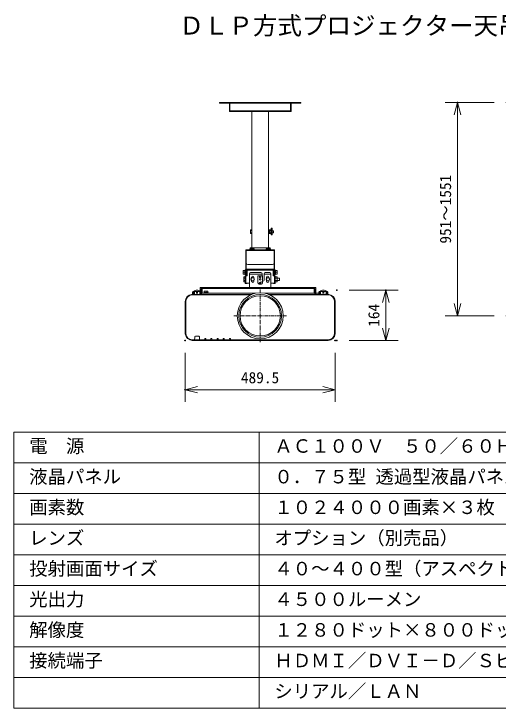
# Model space of a CAD drawing. Units: millimetres, scale not verified. Extents: x -62 to 63, y -56 to 57.
# Drawn here: x -62.5 to 16.5, y -56.5 to 56.8 of the extents above; entities that cross this region are included whole.
import ezdxf
from ezdxf.enums import TextEntityAlignment as Align

# ---------------------------------------------------------------- set-up
doc = ezdxf.new("R2010")
doc.units = ezdxf.units.MM
doc.header["$LTSCALE"] = 0.125
doc.header["$PDMODE"] = 32
doc.header["$PDSIZE"] = 0.0625
doc.linetypes.add('USER2', pattern=[8, 5, -1, 1, -1])
for name, color, linetype, lineweight in [('0-0_0', 7, 'Continuous', 18), ('0-2_WAKU', 1, 'Continuous', 18), ('0-4_GAIKEI', 1, 'Continuous', 18), ('0-5_SUNPO', 7, 'Continuous', 18), ('0-7_DEFAULT_1', 7, 'USER2', 18)]:
    doc.layers.add(name, color=color, linetype=linetype, lineweight=lineweight)
doc.layers.add('0-1_DEFPOINTS', color=7, linetype='Continuous')
doc.layers.add('0-3_MOJI1', color=7, linetype='Continuous')
doc.styles.add('ＭＳ ゴシック', font='')
doc.styles.get('ＭＳ ゴシック').set_extended_font_data('MS Gothic')

# ---------------------------------------------------------------- blocks, each defined once
blk = doc.blocks.new('_OPEN30')
at = {"layer": '0-0_0'}
blk.add_line((0, 0), (-1, 0), dxfattribs=at)
blk.add_lwpolyline([(-1, 0.26795), (0, 0), (-1, -0.26795)], dxfattribs=at)
blk = doc.blocks.new('D7')
at = {"layer": '0-1_DEFPOINTS'}
for p in [(-40.4747, 5.1274), (-15.9994, 5.1274), (-40.4747, -2.8727)]:
    blk.add_point(p, dxfattribs=at)
at = {"layer": '0-5_SUNPO'}
for p, q in [((-40.4747, 3.1274), (-40.4747, -4.8727)), ((-15.9994, 3.1274), (-15.9994, -4.8727)), ((-17.9994, -2.8727), (-38.4747, -2.8727))]:
    blk.add_line(p, q, dxfattribs=at)
at = {"layer": '0-5_SUNPO', "xscale": 2, "yscale": 2, "rotation": 180}
blk.add_blockref('_OPEN30', (-40.4747, -2.8727), dxfattribs=at)
at = {"layer": '0-5_SUNPO', "xscale": 2, "yscale": 2}
blk.add_blockref('_OPEN30', (-15.9994, -2.8727), dxfattribs=at)
at = {"layer": '0-5_SUNPO', "style": 'ＭＳ ゴシック'}
blk.add_text('489.5', height=1.833, dxfattribs=at).set_placement((-31.3621, -2.3727), align=Align.BOTTOM_LEFT)
blk = doc.blocks.new('D6')
at = {"layer": '0-1_DEFPOINTS'}
for p in [(-15.7197, 13.3736), (-7.7197, 13.3736), (-15.7197, 5.1522)]:
    blk.add_point(p, dxfattribs=at)
at = {"layer": '0-5_SUNPO'}
for p, q in [((-13.7197, 13.3736), (-5.7197, 13.3736)), ((-7.7197, 7.1522), (-7.7197, 11.3736)), ((-13.7197, 5.1522), (-5.7197, 5.1522))]:
    blk.add_line(p, q, dxfattribs=at)
at = {"layer": '0-5_SUNPO', "xscale": 2, "yscale": 2}
for p, rotation in [((-7.7197, 13.3736), 90), ((-7.7197, 5.1522), 270)]:
    blk.add_blockref('_OPEN30', p, dxfattribs=dict(at, rotation=rotation))
at = {"layer": '0-5_SUNPO', "style": 'ＭＳ ゴシック'}
blk.add_text('164', height=1.833, rotation=90, dxfattribs=at).set_placement((-8.2197, 7.3879), align=Align.BOTTOM_LEFT)
blk = doc.blocks.new('D5')
at = {"layer": '0-1_DEFPOINTS'}
for p in [(3.9713, 43.9903), (11.9713, 43.9903), (11.9713, 9.1736)]:
    blk.add_point(p, dxfattribs=at)
at = {"layer": '0-5_SUNPO'}
for p, q in [((9.9713, 43.9903), (1.9713, 43.9903)), ((3.9713, 11.1736), (3.9713, 41.9903)), ((9.9713, 9.1736), (1.9713, 9.1736))]:
    blk.add_line(p, q, dxfattribs=at)
at = {"layer": '0-5_SUNPO', "xscale": 2, "yscale": 2}
for p, rotation in [((3.9713, 43.9903), 90), ((3.9713, 9.1736), 270)]:
    blk.add_blockref('_OPEN30', p, dxfattribs=dict(at, rotation=rotation))
at = {"layer": '0-5_SUNPO', "style": 'ＭＳ ゴシック'}
blk.add_text('951～1551', height=1.833, rotation=90, dxfattribs=at).set_placement((3.4713, 20.9569), align=Align.BOTTOM_LEFT)

msp = doc.modelspace()

# ---------------------------------------------------------------- linework, layer by layer
at = {"layer": '0-2_WAKU', "color": 4}
for p, q in [((62.5218, -11.4948), (-62.4782, -11.4948)), ((-62.4782, -11.4948), (-62.4782, -56.4948)), ((-22.4782, -56.4948), (-22.4782, -11.4948)), ((-62.4782, -56.4948), (62.5218, -56.4948))]:
    msp.add_line(p, q, dxfattribs=at)
at = {"layer": '0-2_WAKU'}
for p, q in [((-62.4782, -16.4948), (62.5218, -16.4948)), ((-62.4782, -21.4948), (62.5218, -21.4948)), ((-62.4782, -26.4948), (62.5218, -26.4948)), ((-62.4782, -31.4948), (62.5218, -31.4948)), ((-62.4782, -36.4948), (62.5218, -36.4948)), ((-62.4782, -41.4948), (62.5218, -41.4948)), ((-62.4782, -46.4948), (62.5218, -46.4948)), ((-62.4782, -51.4948), (62.5218, -51.4948))]:
    msp.add_line(p, q, dxfattribs=at)
at = {"layer": '0-4_GAIKEI'}
for p, q in [((-28.9187, 42.3156), (-15.6578, 42.3156)), ((-28.9187, 42.3156), (-28.9187, 42.2144)), ((-28.9187, 42.2144), (-15.6578, 42.2144)), ((-27.3202, 40.8327), (-27.3202, 42.2144)), ((-27.2193, 40.934), (-27.2193, 42.2144)), ((-17.3572, 40.934), (-17.3572, 42.2144)), ((-17.2563, 40.8327), (-17.2563, 42.2144)), ((-15.6578, 42.3156), (-15.6578, 42.2144)), ((-27.3202, 40.8327), (-17.2563, 40.8327)), ((-27.2193, 40.934), (-17.3572, 40.934)), ((-23.6311, 18.5976), (-23.6311, 40.8327)), ((-20.9454, 18.5976), (-20.9454, 40.8327)), ((-20.9454, 20.9111), (-20.9454, 21.5247)), ((-20.9454, 21.5247), (-20.555, 21.5247)), ((-20.7482, 21.5247), (-20.7482, 20.9111)), ((-20.555, 21.5247), (-20.555, 20.9111)), ((-23.8616, 21.4104), (-23.6311, 21.4104)), ((-23.8616, 21.0342), (-23.6311, 21.0342)), ((-20.555, 21.4104), (-20.9454, 21.4104)), ((-20.555, 21.0342), (-20.9454, 21.0342)), ((-20.555, 20.9111), (-20.9454, 20.9111)), ((-19.9364, 18.254), (-24.6402, 18.254)), ((-24.6402, 12.8504), (-24.6402, 18.254)), ((-24.564, 14.0368), (-24.564, 18.1779)), ((-20.0125, 18.1779), (-24.564, 18.1779)), ((-23.9142, 18.4085), (-23.9167, 18.4085)), ((-23.9142, 18.4085), (-23.6223, 18.4085)), ((-23.6311, 18.5976), (-20.9454, 18.5976)), ((-23.6199, 18.4085), (-23.6223, 18.4085)), ((-23.6175, 18.4085), (-23.3255, 18.4085)), ((-23.3231, 18.4085), (-23.3255, 18.4085)), ((-23.3231, 18.4085), (-23.3231, 18.5976)), ((-23.3231, 18.4085), (-23.2786, 18.4085)), ((-23.2786, 18.4085), (-23.2786, 18.254)), ((-21.2534, 18.4085), (-21.2979, 18.4085)), ((-21.2979, 18.4085), (-21.2979, 18.254)), ((-20.9566, 18.5976), (-21.2534, 18.5976)), ((-21.2534, 18.4085), (-21.2534, 18.5976)), ((-21.2534, 18.4085), (-21.251, 18.4085)), ((-20.959, 18.4085), (-21.251, 18.4085)), ((-20.959, 18.4085), (-20.9566, 18.4085)), ((-20.6598, 18.5976), (-20.9566, 18.5976)), ((-20.9566, 18.4085), (-20.9566, 18.5976)), ((-20.9566, 18.4085), (-20.9542, 18.4085)), ((-20.6623, 18.4085), (-20.9542, 18.4085)), ((-20.6623, 18.4085), (-20.6598, 18.4085)), ((-20.6598, 18.4085), (-20.6598, 18.5976)), ((-20.6153, 18.4085), (-20.6598, 18.4085)), ((-20.6153, 18.254), (-20.6153, 18.4085)), ((-20.0125, 14.0368), (-20.0125, 18.1779)), ((-19.9364, 12.8504), (-19.9364, 18.254)), ((-20.2792, 15.8578), (-24.2973, 15.8578)), ((-24.8079, 14.8997), (-25.0453, 14.8997)), ((-24.8079, 14.9442), (-24.7188, 14.9442)), ((-24.8079, 14.8997), (-24.8079, 14.9442)), ((-24.8079, 14.8997), (-24.8079, 14.8973)), ((-24.8079, 14.6053), (-24.8079, 14.8973)), ((-24.7188, 14.9887), (-24.6402, 14.9887)), ((-24.7188, 14.2171), (-24.7188, 14.9887)), ((-20.0125, 15.1096), (-24.564, 15.1096)), ((-24.4116, 14.0368), (-24.4116, 15.1096)), ((-20.1649, 15.0334), (-24.4116, 15.0334)), ((-20.1649, 14.9572), (-24.4116, 14.9572)), ((-20.1649, 14.0368), (-20.1649, 15.1096)), ((-19.8577, 14.9887), (-19.9364, 14.9887)), ((-19.8577, 14.2171), (-19.8577, 14.9887)), ((-19.7686, 14.9442), (-19.8577, 14.9442)), ((-19.7686, 14.8997), (-19.7686, 14.9442)), ((-19.7686, 14.8997), (-19.5312, 14.8997)), ((-19.7686, 14.8997), (-19.7686, 14.8973)), ((-19.7686, 14.6053), (-19.7686, 14.8973)), ((-19.5312, 14.6029), (-19.5312, 14.8997)), ((-24.9333, 13.0543), (-24.9333, 13.8412)), ((-24.7164, 13.8412), (-24.9333, 13.8412)), ((-24.7164, 13.6462), (-24.9333, 13.6462)), ((-24.8079, 14.6029), (-24.8079, 14.6005)), ((-24.8079, 14.3085), (-24.8079, 14.6005)), ((-24.8079, 14.3085), (-24.8079, 14.3061)), ((-24.6402, 14.2171), (-24.7188, 14.2171)), ((-24.4116, 14.0368), (-24.7164, 14.0368)), ((-24.7164, 12.7742), (-24.7164, 14.0368)), ((-24.0412, 12.101), (-24.0412, 14.3688)), ((-24.0412, 14.2791), (-21.9854, 14.2791)), ((-23.8507, 14.5593), (-22.1758, 14.5593)), ((-23.8054, 13.4599), (-23.6715, 13.6918)), ((-23.6715, 13.6918), (-23.4037, 13.6918)), ((-23.4037, 13.6918), (-23.2699, 13.4599)), ((-21.9854, 14.0197), (-21.9854, 14.3688)), ((-21.6531, 13.3283), (-21.6531, 14.3688)), ((-21.6531, 14.2791), (-20.5353, 14.2791)), ((-21.4626, 14.5593), (-20.7258, 14.5593)), ((-21.1728, 13.6918), (-21.3066, 13.4599)), ((-20.905, 13.6918), (-21.1728, 13.6918)), ((-20.7712, 13.4599), (-20.905, 13.6918)), ((-20.5353, 12.101), (-20.5353, 14.3688)), ((-20.1649, 14.0368), (-19.8602, 14.0368)), ((-19.9364, 14.2171), (-19.8577, 14.2171)), ((-19.8602, 12.7742), (-19.8602, 14.0368)), ((-19.8602, 13.8412), (-19.526, 13.8412)), ((-19.8602, 13.6462), (-19.526, 13.6462)), ((-19.8577, 14.2616), (-19.7686, 14.2616)), ((-19.7686, 14.6053), (-19.7686, 14.6029)), ((-19.7686, 14.6029), (-19.7686, 14.6005)), ((-19.7686, 14.6029), (-19.5312, 14.6029)), ((-19.7686, 14.3085), (-19.7686, 14.6005)), ((-19.7686, 14.3085), (-19.7686, 14.3061)), ((-19.7686, 14.3061), (-19.5312, 14.3061)), ((-19.7686, 14.2616), (-19.7686, 14.3061)), ((-19.5312, 14.3061), (-19.5312, 14.6029)), ((-24.7164, 13.2646), (-24.9333, 13.2646)), ((-24.7164, 13.0543), (-24.9333, 13.0543)), ((-24.4413, 12.7742), (-24.7164, 12.7742)), ((-24.0412, 12.8504), (-24.6402, 12.8504)), ((-24.4413, 12.7742), (-24.4413, 12.8504)), ((-23.6715, 13.2281), (-23.8053, 13.4599)), ((-23.4037, 13.228), (-23.6715, 13.228)), ((-23.2699, 13.4599), (-23.4037, 13.228)), ((-22.4802, 12.6709), (-22.0824, 12.6709)), ((-21.8919, 13.1378), (-21.8436, 13.1378)), ((-21.3066, 13.4599), (-21.1728, 13.228)), ((-21.1728, 13.228), (-20.905, 13.228)), ((-20.905, 13.2281), (-20.7712, 13.4599)), ((-19.9364, 12.8504), (-20.5353, 12.8504)), ((-20.1352, 12.7742), (-20.1352, 12.8504)), ((-20.1352, 12.7742), (-19.8602, 12.7742)), ((-19.8602, 13.2646), (-19.526, 13.2646)), ((-33.3134, 11.1421), (-33.3134, 11.3681)), ((-33.2844, 11.1421), (-33.2844, 11.3681)), ((-31.9366, 11.474), (-33.2469, 11.4735)), ((-33.1336, 11.3681), (-33.1336, 11.1421)), ((-33.0274, 11.1421), (-33.0274, 11.3681)), ((-32.6635, 11.3681), (-32.6635, 11.1421)), ((-32.5133, 11.1421), (-32.5133, 11.3681)), ((-32.1494, 11.3681), (-32.1494, 11.1421)), ((-32.0432, 11.1421), (-32.0432, 11.3681)), ((-31.945, 11.9325), (-13.3499, 11.9325)), ((-31.945, 11.474), (-31.945, 11.9325)), ((-31.8924, 11.3681), (-31.8924, 11.1421)), ((-31.8634, 11.1421), (-31.8634, 11.3681)), ((-31.7806, 11.1746), (-31.7806, 11.9325)), ((-31.4038, 11.5467), (-31.107, 11.5467)), ((-31.4038, 11.3092), (-31.4038, 11.5467)), ((-31.107, 11.5467), (-30.8102, 11.5467)), ((-31.107, 11.3092), (-31.107, 11.5467)), ((-30.8102, 11.3092), (-30.8102, 11.5467)), ((-13.4999, 11.1746), (-13.4999, 11.9325)), ((-13.3499, 10.9988), (-13.3499, 11.9325)), ((-13.2054, 10.9988), (-13.2054, 12.101)), ((-12.7131, 11.1421), (-12.7131, 11.3681)), ((-12.6841, 11.3681), (-12.6841, 11.1421)), ((-12.6399, 11.474), (-11.3296, 11.4735)), ((-12.5333, 11.1421), (-12.5333, 11.3681)), ((-12.4271, 11.3681), (-12.4271, 11.1421)), ((-12.0632, 11.1421), (-12.0632, 11.3681)), ((-11.913, 11.3681), (-11.913, 11.1421)), ((-11.5491, 11.1421), (-11.5491, 11.3681)), ((-11.4429, 11.3681), (-11.4429, 11.1421)), ((-11.2921, 11.1421), (-11.2921, 11.3681)), ((-11.2631, 11.1421), (-11.2631, 11.3681)), ((-33.4759, 10.9988), (-33.4759, 10.999)), ((-23.8673, 10.8992), (-33.4715, 10.8992)), ((-33.2386, 11.024), (-32.9634, 11.024)), ((-32.9634, 11.0115), (-32.9634, 11.024)), ((-32.2134, 11.0115), (-32.2134, 11.024)), ((-32.2134, 11.024), (-31.9382, 11.024)), ((-31.8634, 11.1746), (-23.0316, 11.1746)), ((-31.4928, 11.2202), (-30.7211, 11.2202)), ((-31.4928, 11.1727), (-31.4928, 11.2202)), ((-31.4483, 11.3092), (-31.4038, 11.3092)), ((-31.4483, 11.2202), (-31.4483, 11.3092)), ((-31.4013, 11.3092), (-31.4038, 11.3092)), ((-31.4013, 11.3092), (-31.1094, 11.3092)), ((-31.107, 11.3092), (-31.1094, 11.3092)), ((-31.1046, 11.3092), (-31.107, 11.3092)), ((-31.1046, 11.3092), (-30.8126, 11.3092)), ((-30.8102, 11.3092), (-30.8126, 11.3092)), ((-30.8102, 11.3092), (-30.7657, 11.3092)), ((-30.7657, 11.3092), (-30.7657, 11.2202)), ((-30.7211, 11.2202), (-30.7211, 11.1727)), ((-23.6392, 10.999), (-23.6392, 10.9971)), ((-12.7131, 11.1746), (-21.545, 11.1746)), ((-20.9373, 10.999), (-20.9373, 10.9971)), ((-11.1051, 10.8992), (-20.7092, 10.8992)), ((-12.3631, 11.024), (-12.6383, 11.024)), ((-12.3631, 11.0115), (-12.3631, 11.024)), ((-11.3379, 11.024), (-11.6131, 11.024)), ((-11.6131, 11.0115), (-11.6131, 11.024)), ((-11.1006, 10.999), (-11.1006, 10.9988)), ((-34.4262, 9.8533), (-34.5259, 9.8533)), ((-34.4262, 9.8533), (-34.4262, 4.7282)), ((-10.0506, 9.8533), (-10.1503, 9.8533)), ((-10.1503, 4.7282), (-10.1503, 9.8533)), ((-10.0506, 9.8424), (-10.0506, 9.8424)), ((-34.5264, 8.6614), (-34.5259, 8.6614)), ((-34.5259, 7.7364), (-34.5264, 7.7364)), ((-34.5264, 6.8114), (-34.5259, 6.8114)), ((-34.5409, 4.8239), (-34.5409, 5.1251)), ((-34.5259, 5.1251), (-34.5409, 5.1251)), ((-34.5259, 5.0701), (-34.5409, 5.0701)), ((-34.5259, 5.0489), (-34.5409, 5.0489)), ((-34.5259, 4.9194), (-34.5409, 4.9194)), ((-34.5259, 4.8239), (-34.5409, 4.8239)), ((-34.5258, 4.7239), (-34.5259, 4.7239)), ((-34.4113, 4.5573), (-34.5106, 4.5486)), ((-34.4262, 4.7282), (-34.4113, 4.5573)), ((-10.1653, 4.5573), (-10.1503, 4.7282)), ((-10.0659, 4.5486), (-10.1653, 4.5573)), ((-10.0506, 4.7239), (-10.0507, 4.7239)), ((-33.365, 3.5986), (-33.365, 3.4988)), ((-11.2116, 3.5986), (-33.365, 3.5986)), ((-32.958, 4.0804), (-32.9834, 3.4988)), ((-32.3112, 4.1689), (-32.8656, 4.1689)), ((-32.1934, 3.4988), (-32.2188, 4.0804)), ((-31.3212, 3.7782), (-31.329, 3.5986)), ((-31.198, 3.8188), (-31.2787, 3.8188)), ((-31.1477, 3.5986), (-31.1556, 3.7782)), ((-30.3212, 3.7782), (-30.329, 3.5986)), ((-30.198, 3.8188), (-30.2787, 3.8188)), ((-30.1477, 3.5986), (-30.1556, 3.7782)), ((-29.3212, 3.7782), (-29.329, 3.5986)), ((-29.198, 3.8188), (-29.2787, 3.8188)), ((-29.1477, 3.5986), (-29.1555, 3.7782)), ((-28.3212, 3.7782), (-28.329, 3.5986)), ((-28.198, 3.8188), (-28.2787, 3.8188)), ((-28.1477, 3.5986), (-28.1555, 3.7782)), ((-27.3211, 3.7782), (-27.329, 3.5986)), ((-27.198, 3.8188), (-27.2787, 3.8188)), ((-27.1477, 3.5986), (-27.1555, 3.7782)), ((-11.2116, 3.5986), (-11.2116, 3.4988))]:
    msp.add_line(p, q, dxfattribs=at)
at = {"layer": '0-4_GAIKEI', "color": 7}
for p, q in [((-23.6392, 10.9988), (-33.4759, 10.9988)), ((-11.1006, 10.9988), (-20.9373, 10.9988)), ((-34.5259, 9.8533), (-34.5259, 4.7239)), ((-10.0507, 4.7239), (-10.0507, 9.8533)), ((-34.5259, 4.7239), (-34.5106, 4.5486)), ((-10.066, 4.5486), (-10.0507, 4.7239)), ((-11.2116, 3.4988), (-33.365, 3.4988))]:
    msp.add_line(p, q, dxfattribs=at)
at = {"layer": '0-4_GAIKEI', "color": 7, "linetype": 'USER2'}
msp.add_line((-26.6054, 7.4989), (-17.9711, 7.4989), dxfattribs=at)
at = {"layer": '0-4_GAIKEI'}
for points in [[(-23.6311, 21.5247), (-23.8616, 21.5247), (-23.8616, 20.9111), (-23.6311, 20.9111)], [(-20.4784, 20.6921), (-20.3619, 20.6921), (-20.3619, 21.7906), (-20.4784, 21.7906)], [(-20.555, 21.3712), (-20.112, 21.3712), (-20.112, 21.0616), (-20.555, 21.0616)]]:
    msp.add_lwpolyline(points, close=True, dxfattribs=at)
for points in [[(-23.9612, 18.254), (-23.9612, 18.4085), (-23.9167, 18.4085)], [(-23.9167, 18.4085), (-23.9167, 18.5976), (-23.6199, 18.5976), (-23.3231, 18.5976)], [(-23.6175, 18.4085), (-23.6199, 18.4085), (-23.6199, 18.5976)], [(-23.6175, 18.4085), (-23.6175, 18.4085), (-23.6175, 18.4085)], [(-20.9591, 18.4085), (-20.959, 18.4085), (-20.959, 18.4085)], [(-24.8079, 14.3061), (-25.0453, 14.3061), (-25.0453, 14.6029), (-25.0453, 14.8997)], [(-24.8079, 14.6053), (-24.8079, 14.6029), (-25.0453, 14.6029)], [(-24.8079, 14.6053), (-24.8079, 14.6053), (-24.8079, 14.6053)], [(-24.7188, 14.2616), (-24.8079, 14.2616), (-24.8079, 14.3061)], [(-21.8919, 12.8613), (-21.8919, 14.0197), (-22.6706, 14.0197), (-22.6706, 12.8613), (-22.4802, 12.6709)], [(-19.8602, 13.0543), (-19.526, 13.0543), (-19.526, 13.8412)], [(-19.7686, 14.6053), (-19.7686, 14.6053), (-19.7686, 14.6053)], [(-19.526, 13.2622), (-19.125, 13.2622), (-19.125, 13.6446), (-19.526, 13.6446)], [(-32.0895, 11.509), (-32.0895, 12.101), (-13.2054, 12.101)], [(-31.1046, 11.3092), (-31.1046, 11.3092), (-31.1046, 11.3092)]]:
    msp.add_lwpolyline(points, dxfattribs=at)
for centre, radius in [((-23.5376, 13.4599), 0.3014), ((-22.2883, 13.8277), 0.1305), ((-21.0389, 13.4599), 0.3014), ((-22.2883, 13.4394), 0.1305), ((-22.2883, 12.8507), 0.1305), ((-22.0824, 12.8613), 0.1905), ((-22.2883, 7.4989), 3.75), ((-22.2883, 7.4989), 3.4777), ((-22.2883, 7.4989), 3.2889)]:
    msp.add_circle(centre, radius, dxfattribs=at)
for centre, radius, start, end in [((-24.2973, 16.1244), 0.2667, 180, 270), ((-20.2792, 16.1244), 0.2667, 270, 360), ((-23.8507, 14.3688), 0.1905, 90, 180), ((-18.6567, 12.7211), 5.1321, 167.77941, 168.78244), ((-23.4871, 13.8075), 0.1855, 0, 179.99996), ((-18.6299, 12.636), 4.8163, 165.92317, 167.48087), ((-22.1758, 14.3688), 0.1905, 0, 90), ((-21.4626, 14.3688), 0.1905, 90, 180), ((-21.0894, 13.8075), 0.1855, 0.00004, 180), ((-25.9466, 12.636), 4.8163, 12.51913, 14.07683), ((-25.9198, 12.7211), 5.1321, 11.21756, 12.22059), ((-20.7258, 14.3688), 0.1905, 0, 90), ((-18.6567, 14.1987), 5.1321, 191.21756, 192.22059), ((-23.4871, 13.1124), 0.1855, 180.00004, 0), ((-18.6299, 14.2838), 4.8163, 192.51913, 194.07683), ((-21.8436, 13.3283), 0.1905, 270, 360), ((-25.9466, 14.2838), 4.8163, 345.92317, 347.48087), ((-21.0894, 13.1124), 0.1855, 180, 359.99996), ((-25.9198, 14.1987), 5.1321, 347.77941, 348.78244), ((-33.2384, 11.3681), 0.075, 143.20231, 180), ((-33.3384, 11.4431), 0.05, 323.13025, 348.99034), ((-32.5884, 10.949), 0.75, 44.47267, 135.52733), ((-31.8384, 11.4431), 0.05, 191.00966, 216.86975), ((-31.9384, 11.3681), 0.075, 0, 36.79769), ((-12.6381, 11.3681), 0.075, 143.20231, 180), ((-12.7381, 11.4431), 0.05, 323.13025, 348.99034), ((-11.9881, 10.949), 0.75, 44.47267, 135.52733), ((-11.2381, 11.4431), 0.05, 191.00966, 216.86975), ((-11.3381, 11.3681), 0.075, 0, 36.79769), ((-33.3759, 9.8533), 1.0503, 95.21947, 180), ((-33.2384, 11.1421), 0.075, 180, 216.73327), ((-31.9384, 11.1421), 0.075, 323.26673, 0), ((-23.6392, 11.024), 0.025, 270, 290.9689), ((-23.6392, 11.024), 0.0251, 270, 290.9689), ((-20.9373, 11.024), 0.0251, 249.0311, 270), ((-20.9373, 11.024), 0.025, 249.0311, 270), ((-12.6381, 11.1421), 0.075, 180, 216.73327), ((-11.3381, 11.1421), 0.075, 323.26673, 0), ((-11.2006, 9.8533), 1.0503, 0, 84.78053), ((-33.9964, 8.6614), 0.53, 177.97919, 182.02081), ((-34.1014, 8.6614), 0.425, 178.24964, 181.75036), ((-33.9964, 7.7364), 0.53, 177.97919, 182.02081), ((-33.9964, 6.8114), 0.53, 177.97919, 182.02081), ((-34.1014, 6.8114), 0.425, 178.24964, 181.75036), ((-33.365, 4.6489), 1.0503, 185, 270), ((-11.2116, 4.6489), 1.0503, 270, 355), ((-32.8656, 4.0764), 0.0925, 90, 177.5), ((-32.3112, 4.0764), 0.0925, 2.5, 90), ((-31.2787, 3.7763), 0.0425, 90, 177.5), ((-31.198, 3.7763), 0.0425, 2.5, 90), ((-30.2787, 3.7763), 0.0425, 90, 177.5), ((-30.198, 3.7763), 0.0425, 2.5, 90), ((-29.2787, 3.7763), 0.0425, 90, 177.5), ((-29.198, 3.7763), 0.0425, 2.5, 90), ((-28.2787, 3.7763), 0.0425, 90, 177.5), ((-28.198, 3.7763), 0.0425, 2.5, 90), ((-27.2787, 3.7763), 0.0425, 90, 177.5), ((-27.198, 3.7763), 0.0425, 2.5, 90)]:
    msp.add_arc(centre, radius, start, end, dxfattribs=at)
at = {"layer": '0-4_GAIKEI', "color": 7}
for centre, start, end in [((-33.3759, 9.8533), 94.98876, 180), ((-11.2006, 9.8533), 0, 85.01124), ((-33.365, 4.6489), 185, 270), ((-11.2116, 4.6489), 270, 355)]:
    msp.add_arc(centre, 1.1499, start, end, dxfattribs=at)
at = {"layer": '0-7_DEFAULT_1'}
msp.add_line((-22.2883, 3.1817), (-22.2883, 11.8161), dxfattribs=at)

# ---------------------------------------------------------------- block references
at = {"layer": '0-5_SUNPO'}
for name in ['D5', 'D6', 'D7']:
    msp.add_blockref(name, (5.9346, -1.6747), dxfattribs=at)

# ---------------------------------------------------------------- texts
at = {"layer": '0-3_MOJI1', "style": 'ＭＳ ゴシック'}
for s, height, p in [('ＤＬＰ方式プロジェクター天吊り金具付', 2.933, (-35.4782, 52.5052)), ('電\u3000源', 2.199, (-59.9782, -15.4948)), ('ＡＣ１００Ｖ\u3000５０／６０Ｈｚ', 2.199, (-19.9782, -15.4948)), ('液晶パネル', 2.199, (-59.9782, -20.4948)), ('０．７５型 透過型液晶パネル ３原色方式', 2.199, (-19.9782, -20.4948)), ('画素数', 2.199, (-59.9782, -25.4948)), ('１０２４０００画素×３枚', 2.199, (-19.9782, -25.4948)), ('レンズ', 2.199, (-59.9782, -30.4948)), ('オプション（別売品）', 2.199, (-19.9782, -30.4948)), ('投射画面サイズ', 2.199, (-59.9782, -35.4948)), ('４０～４００型（アスペクト比１６：１０）', 2.199, (-19.9782, -35.4948)), ('光出力', 2.199, (-59.9782, -40.4948)), ('４５００ルーメン', 2.199, (-19.9782, -40.4948)), ('解像度', 2.199, (-59.9782, -45.4948)), ('１２８０ドット×８００ドット', 2.199, (-19.9782, -45.4948)), ('接続端子', 2.199, (-59.9782, -50.4948)), ('ＨＤＭＩ／ＤＶＩ－Ｄ／Ｓビデオ、ＲＧＢ', 2.199, (-19.9782, -50.4948)), ('シリアル／ＬＡＮ', 2.199, (-19.9782, -55.4948))]:
    msp.add_text(s, height=height, dxfattribs=at).set_placement(p, align=Align.BOTTOM_LEFT)

doc.saveas('drawing.dxf')
